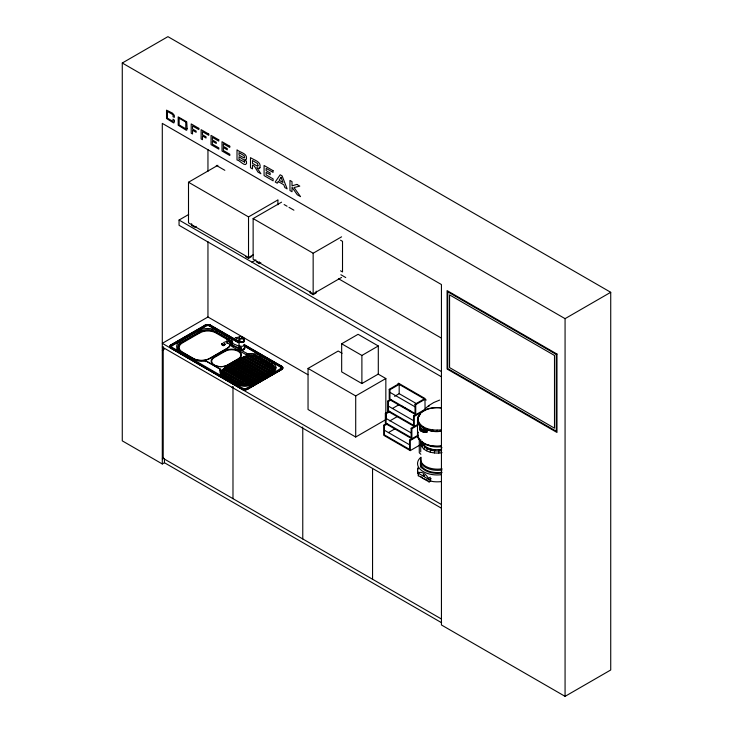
<?xml version="1.0" encoding="UTF-8"?>
<svg xmlns="http://www.w3.org/2000/svg" width="733" height="733" viewBox="0 0 733 733"><rect width="100%" height="100%" fill="white"/><g stroke="black" fill="none" stroke-linecap="round" stroke-linejoin="round"><path stroke-width="1.1" d="M223.84 345.582L224.619 344.611L223.684 345.609A1.255 0.66 4 0 1 222.154 344.712L222.337 343.795A1.255 0.66 4 0 1 222.53 343.667M442.045 452.692C434.303 454.103 420.027 451.885 420.989 441.578M422.465 441.367C422.575 450.199 434.751 451.83 441.623 450.676M223.079 371.833L223.382 370.614L247.278 384.413L245.17 384.587L223.079 371.833L244.932 384.028A7.843 4.526 0 0 0 246.425 384.074L247.278 384.413M272.786 368.644L272.484 369.853L248.597 356.064L250.695 355.89L272.786 368.644L272.145 368.314A7.88 4.554 0 0 1 272.218 369.185L272.484 369.853M419.936 429.859L420.137 425.754L419.936 429.859L420.779 430.977L424.196 432.314L427.33 432.204L427.33 429.914L423.262 428.109L420.137 425.754A19.663 11.352 0 0 1 418.167 417.141L419.496 415.299M239.691 340.469L239.755 339.7M434.422 452.939L434.715 449.75C429.822 449.072 423.647 447.157 422.318 441.752L422.318 442.897L420.742 444.106M423.445 474.782L423.097 475.754L424.178 475.873L423.573 474.801L423.234 475.46L424.123 475.983M423.665 476.01L423.848 475.36L423.179 475.131M441.184 430.986C429.63 434.742 407.053 421.814 423.436 411.011A19.415 11.206 0 0 1 441.202 407.969M417.755 420.082L418.195 418.149M418.204 467.544L417.535 470.476L418.204 473.417M224.793 344.226L224.216 344.464A1.127 0.596 4 0 1 222.74 344.446A1.127 0.596 4 0 1 222.447 343.658M246.709 353.398A2.034 1.173 0 0 0 248.432 353.673L248.963 353.608A13.707 7.916 0 0 1 260.178 355.496L272.52 362.615A13.707 7.916 0 0 1 272.52 373.088L253.82 383.881A13.707 7.916 0 0 1 235.687 383.881L223.354 376.753A13.707 7.916 0 0 1 220.092 370.284L220.193 369.982A2.034 1.173 0 0 0 219.79 369.038L219.781 369.038M430.244 452.151L430.931 449.036M426.56 450.758L427.596 447.771M223.996 369.588L225.168 368.919L250.613 383.561L249.064 384.055L223.996 369.588L224.848 368.69L250.613 383.561M241.395 348.798L239.031 347.863M419.707 415.382L418.415 417.178L418.415 416.032M423.628 448.862L424.938 447.203L424.938 446.058M230.034 342.852A11.233 6.487 0 0 0 226.882 339.278L227.285 338.774L216.153 332.342A11.792 6.808 0 0 0 199.477 332.342L181.986 342.439A11.792 6.808 0 0 0 181.986 352.069L193.127 358.501A11.792 6.808 0 0 0 209.794 358.492L227.285 348.395A11.792 6.808 0 0 0 230.684 344.226M271.87 370.889L271.018 371.778L245.253 356.907L246.801 356.412L271.87 370.889L271.173 370.531L271.018 371.778M222.484 344.024L222.429 344.089A1.017 0.541 4 0 0 223.409 344.822A1.255 0.66 4 0 0 224.637 344.079M222.484 344.629L222.383 344.757A1.017 0.541 4 0 0 223.015 345.435A1.017 0.541 4 0 0 224.289 345.225A1.017 0.541 4 0 0 223.877 344.51M239.086 346.544L240.974 347.918A2.355 1.906 12.8 0 1 241.148 348.358L240.745 348.899M421.649 446.599L423.133 445.151L423.133 444.006M222.429 343.365L222.035 343.859L222.447 343.356A1.402 0.742 4 0 0 222.365 344.318A1.402 0.742 4 0 0 224.234 344.547A1.402 0.742 4 0 0 224.655 343.594M441.147 407.823A19.663 11.352 0 0 0 427.229 409.096L425.974 409.655L425.076 409.06A36.513 21.083 0 0 1 428.869 405.532L433.789 402.499L439.644 400.081M224.665 344.373L223.794 344.657A1.402 0.742 3.6 0 1 222.722 344.537M430.61 478.741L430.61 481.068L429.098 481.966L418.451 475.708M171.201 344.913L170.89 345.115A3.482 2.007 0 0 0 170.89 347.561L242.641 388.985A3.482 2.007 0 0 0 246.874 388.985L281.683 368.891A3.482 2.007 0 0 0 281.683 366.445L281.371 366.243M280.382 368.745L280.785 368.497A2.355 1.356 0 0 0 280.785 366.839L244.052 345.609M223.574 342.549L227.166 341.202L239.709 346.517M225.911 367.92L227.102 367.215L225.911 367.92L251.95 382.956L253.16 382.26L227.102 367.215M242.705 358.208L268.452 372.648L269.955 372.556L268.764 373.253L242.705 358.208L243.915 357.521L269.955 372.556M232.48 344.089A13.707 7.916 0 0 0 229.218 337.62L216.876 330.491A13.707 7.916 0 0 0 198.753 330.491L180.052 341.285A13.707 7.916 0 0 0 180.052 351.758L192.394 358.877A13.707 7.916 0 0 0 203.6 360.764M271.952 374.169L272.52 373.821M419.441 472.409L418.204 473.133L418.204 475.873M429.098 481.966L429.098 479.629L418.204 473.133L419.771 472.391A9.511 5.617 59.6 0 1 428.429 478.328L430.39 477.183M431.05 478.484L429.098 479.629L428.429 478.328M162.295 463.962L122.274 440.854L122.274 63.011L167.93 36.65L610.726 292.293L610.726 669.989L565.07 696.35L441.44 624.974L441.44 284.551L162.295 123.391L162.295 463.962L164.449 462.715L164.449 458.656M253.426 254.681L248.524 257.512L188.5 222.859L188.5 182.242L217.903 165.273M441.367 376.744L179.054 225.297L179.054 220.047L188.683 214.485M196.215 226.378L194.694 227.257L191.643 225.498L191.643 223.739M188.5 182.242L248.524 216.904L277.926 199.926M341.578 277.431L313.156 293.841L253.132 259.18L253.132 218.571L281.554 202.171M245.473 256.577L248.524 258.337L251.575 256.577M252.005 262.167L255.863 259.94M256.275 261.828L259.326 263.587L260.847 262.707M253.132 218.571L313.156 253.233L341.578 236.823M307.924 374.71L207.952 316.995L162.295 343.346L441.44 504.506M244.171 344.583L281.701 366.243A3.931 2.272 0 0 1 281.701 369.459L247.534 389.177A3.931 2.272 0 0 1 241.972 389.177L170.871 348.129A3.931 2.272 0 0 1 170.871 344.913L205.029 325.195A3.931 2.272 0 0 1 210.591 325.195L239.233 341.725M170.871 345.005L205.698 325.021A3.482 2.007 0 0 1 209.931 325.021L239.233 341.816M162.295 350.365L164.238 349.247M226.882 339.278L215.759 332.855A11.233 6.487 0 0 0 199.871 332.855L182.389 342.943A11.233 6.487 0 0 0 182.389 352.115L193.512 358.538A11.233 6.487 0 0 0 209.4 358.538L209.794 358.501M310.105 291.148L310.105 292.907L313.156 294.666L316.207 292.907L316.207 291.148M209.4 358.538L226.882 348.45A11.233 6.487 0 0 0 230.162 344.07M227.477 365.08L238.207 358.886A9.272 5.351 0 0 0 238.207 351.318A9.272 5.351 0 0 0 225.095 351.318L214.366 357.512A9.272 5.351 0 0 0 214.366 365.08A9.272 5.351 0 0 0 227.477 365.08L238.61 358.831A9.822 5.672 0 0 0 238.601 350.814A9.822 5.672 0 0 0 224.71 350.805L213.963 357.008A9.822 5.672 0 0 0 213.972 365.025A9.822 5.672 0 0 0 227.862 365.034M228.302 366.527L229.502 365.831L255.56 380.876L254.36 381.572L228.302 366.527L254.36 381.572M230.703 365.144L231.903 364.448L257.961 379.492L256.761 380.189L230.703 365.144L256.761 380.189M233.103 363.751L234.303 363.064L260.362 378.109L259.161 378.796L233.103 363.751L259.161 378.796M235.504 362.368L236.704 361.671L262.762 376.716L261.562 377.413L235.504 362.368L261.562 377.413M237.904 360.984L239.105 360.288L265.163 375.333L263.962 376.029L237.904 360.984L263.962 376.029M240.305 359.591L241.505 358.904L267.563 373.949L266.363 374.636L240.305 359.591L266.363 374.636M229.026 366.527L229.502 365.831M231.417 365.144L231.903 364.448M233.827 363.751L234.624 363.293L260.362 378.109M236.228 362.368L236.704 361.671M238.61 360.993L239.105 360.288M241.01 359.601L241.505 358.904M243.429 358.208L243.915 357.521M232.086 387.345L232.984 386.822M226.644 367.911L251.639 382.351L253.16 382.26M254.039 380.968L255.56 380.876M256.431 379.593L257.961 379.492M258.841 378.201L259.638 377.733M261.241 376.817L262.762 376.716M263.633 375.433L265.163 375.333M266.033 374.05L267.563 373.949M246.306 388.426L280.547 368.653M241.972 389.177L241.972 389.269A3.931 2.272 0 0 0 247.534 389.269L281.701 369.551A3.931 2.272 0 0 0 281.701 366.335L281.701 366.243M341.67 343.777L358.08 334.303L378.301 345.976L378.301 374.077L361.891 383.551L341.67 371.878L341.67 343.777L361.891 355.45L378.301 345.976M378.063 374.041L385.842 378.53L385.842 419.615L355.707 437.015L308.043 409.5L308.043 368.424L338.188 351.025L342.073 353.269M162.295 458.885L163.734 458.061M308.043 368.424L355.707 395.939L385.842 378.53M301.868 427.632L302.766 427.119M424.975 399.293L415.739 404.625L415.739 414.722L389.232 399.421L389.232 389.324L398.477 383.991L398.477 383.176L424.975 398.477L425.076 410.205L414.237 416.399L413.531 415.996L413.531 425.268L388.435 410.782L388.435 401.51L391.367 399.815M389.232 389.324L389.938 389.736L399.183 384.404L399.183 393.676L416.546 403.709M394.565 396.342L399.183 393.676M414.237 416.399L414.237 426.496L387.73 411.195L387.73 401.107L390.662 399.412M392.347 408.528L399.183 404.589M418.415 424.893L411.864 428.677L411.864 438.774L385.356 423.472L385.356 413.375L389.104 411.213M385.356 413.375L386.062 413.788L389.809 411.625M389.938 389.736L389.938 399.009L415.034 413.494L415.034 404.222L424.27 398.889M122.274 63.011L565.07 318.653L610.726 292.293M389.809 420.898L397.304 416.573M420.064 444.94L410.242 450.612L383.744 435.31L383.744 425.222L386.685 423.518M383.744 425.222L384.449 425.626L387.391 423.931M413.531 415.996L424.975 409.39M388.371 432.635L395.252 428.668M386.062 413.788L386.062 423.06L411.158 437.546L411.158 428.274L418.14 424.242M384.449 425.626L384.449 434.907L409.536 449.393L409.536 440.112L418.415 434.981M409.536 440.112L410.242 440.524L418.103 435.988M253.82 384.614L254.424 384.284M246.462 388.334L246.05 388.554A2.135 1.228 0 0 1 243.457 388.554L243.054 388.334M222.63 344.382L223.473 343.979M239.251 336.896L238.958 337.015A23.309 6.46 18.2 0 1 236.347 337.537M244.346 338.646L240.937 338.298M226.176 376.386L237.254 382.379A13.991 8.081 0 0 0 239.718 383.515L242.449 384.44A10.574 6.102 0 0 1 237.281 382.8L226.176 376.386A10.574 6.102 0 0 1 223.327 373.399L242.55 384.449M249.907 383.194L248.753 383.478L224.692 369.579M245.253 356.907L246.801 356.412M223.877 345.014L224.023 344.986A1.255 0.66 4 0 0 224.619 344.611M419.936 427.568L423.198 429.84L427.33 429.914A19.663 11.352 0 0 0 441.257 431.187M248.432 353.673L248.46 353.663A2.199 1.264 0 0 1 246.645 353.352M434.715 449.75L441.623 449.521M249.147 354.983L248.634 355.047A3.079 1.778 0 0 1 245.857 354.543L232.141 346.627A3.152 1.814 0 0 1 231.271 345.023M220.175 370.028A2.318 1.338 0 0 0 219.634 368.946L205.936 361.03A2.318 1.338 0 0 0 203.966 360.718L203.426 360.856A12.571 7.257 0 0 1 192.577 358.822L181.427 352.381A12.571 7.257 0 0 1 181.427 342.128L198.927 332.022A12.571 7.257 0 0 1 216.693 332.022L227.853 338.463A12.571 7.257 0 0 1 231.509 343.356M253.325 356.018L255.615 356.403A12.69 7.33 0 0 1 258.657 357.704L269.698 364.081A10.574 6.102 0 0 1 272.539 367.068L253.416 356.027A10.574 6.102 0 0 1 258.584 357.677L258.657 357.704M417.755 418.937C419.707 428.952 432.626 430.857 441.184 429.84M248.359 354.415L248.038 354.424A1.952 1.127 0 0 1 247.727 354.415M248.597 356.064L249.44 356.036A7.88 4.554 0 0 1 250.943 356.073L250.695 355.89M240.864 348.926L226.607 342.787L227.532 343.282M226.176 367.755L226.809 367.81M430.518 481.05L433.194 481.59A19.663 11.352 0 0 0 441.376 481.572M241.652 337.134L244.364 338.728M424.105 478.951L427.293 480.197M240.836 347.671L241.551 347.973M205.799 360.957L205.753 360.938A2.034 1.173 0 0 0 204.122 360.7M205.753 361.671L205.936 361.03M235.091 384.284L235.687 384.614M216.281 165.374L224.839 170.313M284.129 204.544L287.061 206.239M289.013 207.366L293.906 210.188M340.552 240.204L342.513 241.34L342.513 271.952L340.552 270.816M340.872 274.728L345.738 277.541M338.399 278.668L441.495 338.188M179.054 220.047L441.339 371.475M397.964 383.698L426.267 400.044M415.034 404.222L415.739 404.625M424.27 409.793L425.58 410.553M389.938 392.338L415.034 406.824M401.107 405.697L403.04 406.815M404.973 407.924L406.897 409.041M408.831 410.159L410.764 411.268M387.73 401.107L388.435 401.51M388.435 406.146L413.531 420.632M411.158 428.274L411.864 428.677M386.062 418.424L411.158 432.91M244.016 344.675L281.701 366.335M239.114 342.76L209.244 325.534A2.355 1.356 0 0 0 206.376 325.534L171.779 345.509A2.355 1.356 0 0 0 171.779 347.167L243.209 388.426M238.958 343.035L209.116 325.828A2.135 1.228 0 0 0 206.514 325.828L171.962 345.774A2.135 1.228 0 0 0 171.962 347.268L172.182 347.415M244.877 346.452L280.611 367.105A2.135 1.228 0 0 1 280.611 368.598M384.449 430.271L409.536 444.748M253.856 355.972L272.557 367.123M232.425 344.895A2.199 1.264 0 0 0 232.938 345.426L246.636 353.343L246.636 354.076M249.266 356.036L272.209 369.285M245.967 356.907L270.706 371.191M235.87 383.817L224.719 377.385A12.571 7.257 0 0 1 221.21 371.118L221.302 370.825A3.143 1.814 0 0 0 220.431 369.221L206.715 361.305A3.143 1.814 0 0 0 203.939 360.801M224.848 378.375L226.708 379.447M162.295 347.057L441.44 508.216M441.358 618.964L163.202 458.372L163.202 346.562M164.449 462.725L441.614 622.738M271.952 363.009L272.52 363.348M229.218 338.353L228.659 337.272M269.066 372.3L269.698 372.721M239.27 348.01L239.16 347.845A2.694 1.558 0 0 0 241.349 349.833A2.694 1.558 0 0 0 244.391 348.285M219.781 369.771L219.625 368.937M232.819 345.353L232.782 345.335A2.071 1.191 0 0 1 232.453 344.996L232.434 344.959M420.953 476.743L422.51 477.916M223.382 370.614L223.647 370.925A7.843 4.526 0 0 0 223.73 371.787M223.308 373.344L224.61 374.792A13.991 8.081 0 0 0 226.589 376.221M420.852 454.268L419.276 452.783L419.276 438.206M239.288 337.446C238.601 334.505 248.075 339.297 242.476 338.994A23.328 6.469 18.2 0 0 237.171 338.71L235.266 337.601A23.309 6.46 18.2 0 0 235.632 337.592M199.477 332.342L199.871 332.855M224.71 350.805L225.095 351.318M251.822 382.25L252.234 382.8M272.328 366.628L271.577 365.611A12.69 7.33 0 0 0 269.323 363.861M248.753 383.478L249.064 384.055M268.452 372.648L268.764 373.253M251.639 382.351L251.95 382.956M244.932 384.028L245.17 384.587M438.82 453.076L438.701 449.879M565.07 318.653L565.07 696.35M437.152 430.143L437.152 431.288M432.745 429.904L432.745 431.05M428.869 405.532L428.869 406.678M427.458 428.64L427.458 429.785M426.304 430.06L426.304 432.36M425.25 430.106L425.25 432.397M424.196 430.024L424.196 432.314M423.436 426.863L423.436 428.008M423.198 429.84L423.198 432.131M422.263 429.538L422.263 431.838M421.448 429.153L421.448 431.444M420.779 428.677L420.779 430.977M420.715 439.635L420.715 451.913M420.357 413.33L420.357 414.475M420.357 424.535L420.357 425.681M420.266 428.145L420.266 430.436M419.872 426.349L419.807 429.254M418.415 421.832L418.415 422.978M417.498 420.082L417.498 434.99M410.242 440.524L410.242 450.612M372.556 468.543L372.556 579.235M361.891 355.45L361.891 383.551M355.707 395.939L355.707 437.015M313.156 253.233L313.156 294.666M302.766 428.255L302.766 538.947M277.899 200.301L277.899 204.782M259.326 261.828L259.326 263.587M248.524 216.904L248.524 258.337M248.038 353.691L248.038 354.424M239.718 338.454L239.718 341.23M232.984 386.85L232.984 498.66M232.947 345.435L232.947 346.178M220.193 369.982L220.193 370.715M217.481 330.821L217.481 331.554M210.591 325.195L210.591 325.287A3.931 2.272 0 0 0 205.029 325.287L205.029 325.195M207.952 149.624L207.952 171.348M207.952 241.698L207.952 316.995M198.148 330.821L198.148 331.554M192.394 358.877L192.394 359.619M180.62 340.946L180.62 341.679M254.104 354.442A13.707 7.916 0 0 1 254.937 354.561M259.519 355.908A13.707 7.916 0 0 1 260.178 356.229M222.805 377.101A13.707 7.916 0 0 1 222.301 376.707M221.421 375.846A13.707 7.916 0 0 1 221.054 375.397M253.16 384.926A13.707 7.916 0 0 1 252.464 385.219M239.315 385.943A13.707 7.916 0 0 1 238.537 385.732M237.052 385.219A13.707 7.916 0 0 1 236.356 384.926M275.773 367.343A13.707 7.916 0 0 1 275.883 367.838M281.536 366.335A3.711 2.144 0 0 1 281.536 369.368L247.387 389.086A3.711 2.144 0 0 1 242.128 389.086L171.036 348.038A3.711 2.144 0 0 1 171.036 345.005M246.187 388.472A2.355 1.356 0 0 1 243.319 388.472M205.185 325.287A3.711 2.144 0 0 1 210.444 325.287M227.285 338.774A11.792 6.808 0 0 1 230.73 343.374M249.147 354.992A12.571 7.257 0 0 1 259.995 357.017L271.146 363.458A12.571 7.257 0 0 1 271.146 373.711L253.636 383.817A12.571 7.257 0 0 1 245.152 385.934M231.839 340.909A13.707 7.916 0 0 1 232.104 341.376M232.48 342.348A13.707 7.916 0 0 1 232.581 342.842M244.364 385.934A12.571 7.257 0 0 1 235.879 383.817M179.503 352.106A13.707 7.916 0 0 1 178.999 351.703M177.175 349.467A13.707 7.916 0 0 1 176.955 348.981M178.999 342.806A13.707 7.916 0 0 1 179.503 342.403M198.753 331.224A13.707 7.916 0 0 1 199.413 330.913M200.833 330.354A13.707 7.916 0 0 1 201.593 330.116M211.635 329.566A13.707 7.916 0 0 1 212.46 329.722M216.217 330.913A13.707 7.916 0 0 1 216.876 331.224M244.391 348.468A2.694 1.558 0 0 1 241.001 349.98A2.694 1.558 0 0 1 239.361 347.689M243.677 339.022A2.749 1.585 0 0 1 243.777 341.166A2.749 1.585 0 0 1 240.085 341.413A2.749 1.585 0 0 1 239.334 339.306M244.547 347.479A3.033 1.75 0 0 1 241.972 349.824A3.033 1.75 0 0 1 238.711 347.781M244.391 347.35A2.868 1.658 0 0 1 241.954 349.568A2.868 1.658 0 0 1 238.876 347.634M244.547 347.689A3.033 1.75 0 0 1 241.972 350.035A3.033 1.75 0 0 1 238.711 347.992M244.41 344.29A2.813 1.622 0 0 1 241.331 346.315A2.813 1.622 0 0 1 239.27 343.896M244.41 347.506A2.813 1.622 0 0 1 242.064 349.531A2.813 1.622 0 0 1 238.885 347.918M243.567 339.782A2.639 1.521 0 0 1 243.722 341.835A2.639 1.521 0 0 1 240.186 342.109A2.639 1.521 0 0 1 239.407 340.094M243.686 339.755A2.813 1.622 0 0 1 243.851 341.945A2.813 1.622 0 0 1 240.085 342.229A2.813 1.622 0 0 1 239.27 340.094M226.46 341.047A1.851 1.439 -88.7 0 1 227.725 341.78M224.637 343.887A1.402 0.742 4 0 1 224.216 344.84A1.402 0.742 4 0 1 222.337 344.602A1.402 0.742 4 0 1 222.429 343.612M223.409 344.849A1.255 0.66 4 0 1 222.209 343.951M223.996 344.409A1.255 0.66 4 0 1 224.573 345.188M224.399 344.198A1.017 0.541 4 0 1 223.913 344.776M441.55 446.626A16.85 9.731 0 0 1 423.179 442.622M441.376 446.021A19.663 11.352 0 0 1 417.947 432.617M441.376 474.691A19.663 11.352 0 0 1 420.898 469.945A19.663 11.352 0 0 1 420.944 457.209M441.724 472.968A16.85 9.731 0 0 1 420.641 461.79M441.257 446.095A19.663 11.352 0 0 1 418.167 432.049M442.072 468.808A16.85 9.731 0 0 1 420.989 457.63M421.292 467.966A16.85 9.731 0 0 1 420.394 465.473M442.072 469.954A16.85 9.731 0 0 1 420.989 458.776M442.072 472.244A16.85 9.731 0 0 1 420.989 461.066M442.045 447.781A12.727 7.348 0 0 1 441.101 447.982M418.525 474.031A19.663 11.352 0 0 1 417.947 468.167M174.381 121.312L173.996 122.823L173.428 122.842L166.528 118.508L166.528 110.152L172.512 113.148L174.289 115.292L174.381 117.298L173.043 116.813L173.043 114.715L167.463 111.498L167.463 118.215L173.043 121.431L173.043 119.112L174.381 120.212L174.381 121.312M187.117 128.66L186.723 130.172L186.155 130.19L178.192 125.233L178.192 116.886L186.723 121.806L187.117 128.66M257.989 165.731L257.512 166.217L252.491 163.358L252.491 160.545L257.512 163.486L257.989 165.731M259.949 167.436L259.482 168.654L256.825 167.591L260.875 173.739L257.943 172.053L254.415 166.199L252.491 165.09L252.491 168.902L250.484 167.747L250.484 157.641C254.003 160.197 261.47 161.498 259.949 167.436M244.602 157.568L244.116 157.98L239.022 155.075L239.022 152.666L244.116 155.653L244.602 157.568M246.554 163.496C244.959 167.271 239.343 159.812 237.016 159.968L237.016 149.862C239.948 152.519 247.259 153.197 246.49 158.52A1.887 1.09 60 0 1 245.619 159.537L244.978 159.354L246.453 161.407L246.554 163.496M278.265 181.573L277.239 183.195L275.214 182.022L280.171 174.775L282.132 175.911L287.153 188.912L284.862 187.593L283.808 184.78L278.265 181.573M281.078 177.258L279.136 180.245L282.965 182.462L281.078 177.258M244.602 162.057L239.022 159.308L239.022 156.743L244.602 160.435A5.424 3.134 60 0 1 244.602 162.057M242.779 357.347L225.288 367.444A11.792 6.808 0 0 0 225.288 377.064L236.42 383.496A11.792 6.808 0 0 0 253.087 383.496L270.587 373.399A11.792 6.808 0 0 0 270.578 363.77L259.445 357.347A11.792 6.808 0 0 0 242.779 357.347M243.164 357.392L225.691 367.48A11.233 6.487 0 0 0 225.691 376.661L236.814 383.075A11.233 6.487 0 0 0 252.702 383.075L270.175 372.987A11.233 6.487 0 0 0 270.175 363.815L259.061 357.392A11.233 6.487 0 0 0 243.164 357.392M243.164 357.576L225.691 367.664A11.233 6.487 0 0 0 225.691 376.844L236.814 383.258A11.233 6.487 0 0 0 252.702 383.258L270.175 373.17A11.233 6.487 0 0 0 270.175 363.999L259.061 357.576A11.233 6.487 0 0 0 243.164 357.576M296.874 184.423L292.018 185.834L292.018 181.619L289.966 180.428L289.966 190.543L292.018 191.725L292.018 187.281L297.259 194.749L300.53 196.636L294.025 187.538L299.815 186.118L296.874 184.423M273.043 170.661L264.082 165.493L264.082 175.599L273.125 180.822L273.125 178.916L266.125 174.866L266.125 172.365L270.165 174.701L270.165 172.979L266.125 170.642L266.125 168.388L273.043 172.383L273.043 170.661M198.835 128.339L191.194 123.923L191.194 133.204L192.532 133.983L192.532 130.245L196.132 132.316L196.132 131.079L192.532 129.008L192.532 125.966L198.835 129.604L198.835 128.339M208.758 134.066L201.108 129.659L201.108 138.931L202.455 139.71L202.455 135.972L206.046 138.042L206.046 136.805L202.455 134.735L202.455 131.693L208.758 135.33L208.758 134.066M218.764 139.847L211.031 135.385L211.031 144.658L218.828 149.156L218.828 147.892L212.378 144.163L212.378 141.212L216.281 143.466L216.281 142.239L212.378 139.985L212.378 137.401L218.764 141.093L218.764 139.847M229.759 146.197L222.017 141.726L222.017 151.007L229.814 155.506L229.814 154.232L223.363 150.503L223.363 147.562L227.276 149.816L227.276 148.588L223.363 146.334L223.363 143.75L229.759 147.443L229.759 146.197M185.797 122.072L179.145 118.233L179.145 124.958L185.797 128.797L185.797 122.072M556.979 354.039L447.093 290.598L447.093 369.02L556.979 432.461L556.979 354.039M556.274 354.451L447.799 291.826L447.799 368.617L556.274 431.242L556.274 354.451M554.505 355.468L449.567 294.877L449.567 367.59L554.505 428.182L554.505 355.468"/></g></svg>
